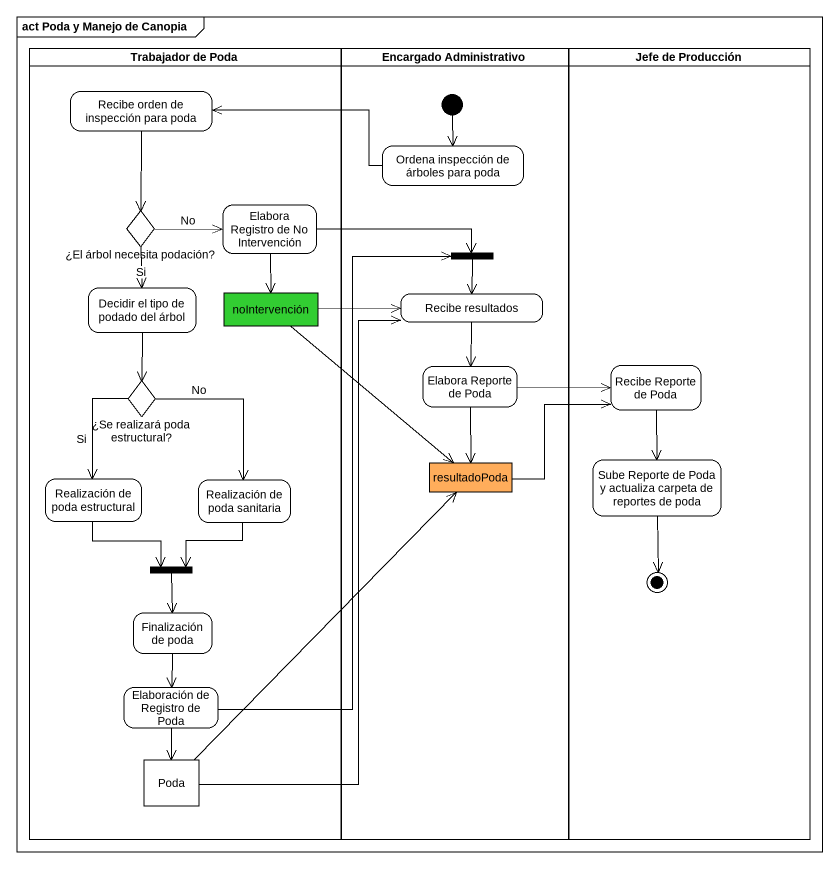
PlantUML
@startuml
mainframe act Poda y Manejo de Canopia
hide empty description
state "Trabajador de Poda" as Trabajador_de_Poda <<partition>> {
  state "Recibe orden de inspección para poda" as Recibe_orden_de_inspección
  state "Elabora Registro de No Intervención" as Elabora_Registro_de_No
  state "¿El árbol necesita podación?" as El_árbol_necesita_podación <<choice>>
  state "Decidir el tipo de podado del árbol" as Decidir_el_tipo_de_podado
  state noIntervención <<object>> #32CD32
  state "¿Se realizará poda estructural?" as Se_realizará_poda <<choice>>
  state "Realización de poda estructural" as Realización_de_poda
  state "Realización de poda sanitaria" as Realización_de_poda_2
  state fork2 <<join>>
  state "Finalización de poda" as Finalización_de_poda
  state "Elaboración de Registro de Poda" as Elaboración_de_Registro_de
  state Poda <<object>>
}
state "Encargado Administrativo" as Encargado_Administrativo <<partition>> {
  state "Ordena inspección de árboles para poda" as Ordena_inspección_de
  state fork1 <<join>>
  state "Recibe resultados" as Recibe_resultados
  state "Elabora Reporte de Poda" as Elabora_Reporte_de_Poda
  state resultadoPoda <<object>> #FFAD5B
  [*] --> Ordena_inspección_de
}
state "Jefe de Producción" as Jefe_de_Producción <<partition>> {
  state "Recibe Reporte de Poda" as Recibe_Reporte_de_Poda
  state "Sube Reporte de Poda y actualiza carpeta de reportes de poda" as Sube_Reporte_de_Poda_y
  Sube_Reporte_de_Poda_y --> [*]
}
Recibe_orden_de_inspección --> El_árbol_necesita_podación
Ordena_inspección_de -left-> Recibe_orden_de_inspección
Elabora_Registro_de_No -right-> fork1
Elabora_Registro_de_No --> noIntervención
El_árbol_necesita_podación -right-> Elabora_Registro_de_No : No
El_árbol_necesita_podación --> Decidir_el_tipo_de_podado : Si
fork1 --> Recibe_resultados
Decidir_el_tipo_de_podado --> Se_realizará_poda
noIntervención -right-> Recibe_resultados
noIntervención --> resultadoPoda
Recibe_resultados --> Elabora_Reporte_de_Poda
Se_realizará_poda --> Realización_de_poda : Si
Se_realizará_poda --> Realización_de_poda_2 : No
Elabora_Reporte_de_Poda -right-> Recibe_Reporte_de_Poda
Elabora_Reporte_de_Poda --> resultadoPoda
Recibe_Reporte_de_Poda --> Sube_Reporte_de_Poda_y
Realización_de_poda --> fork2
Realización_de_poda_2 --> fork2
resultadoPoda -right-> Recibe_Reporte_de_Poda
fork2 --> Finalización_de_poda
Finalización_de_poda --> Elaboración_de_Registro_de
Elaboración_de_Registro_de -up-> fork1
Elaboración_de_Registro_de --> Poda
Poda -up-> Recibe_resultados
Poda -up-> resultadoPoda
@enduml
